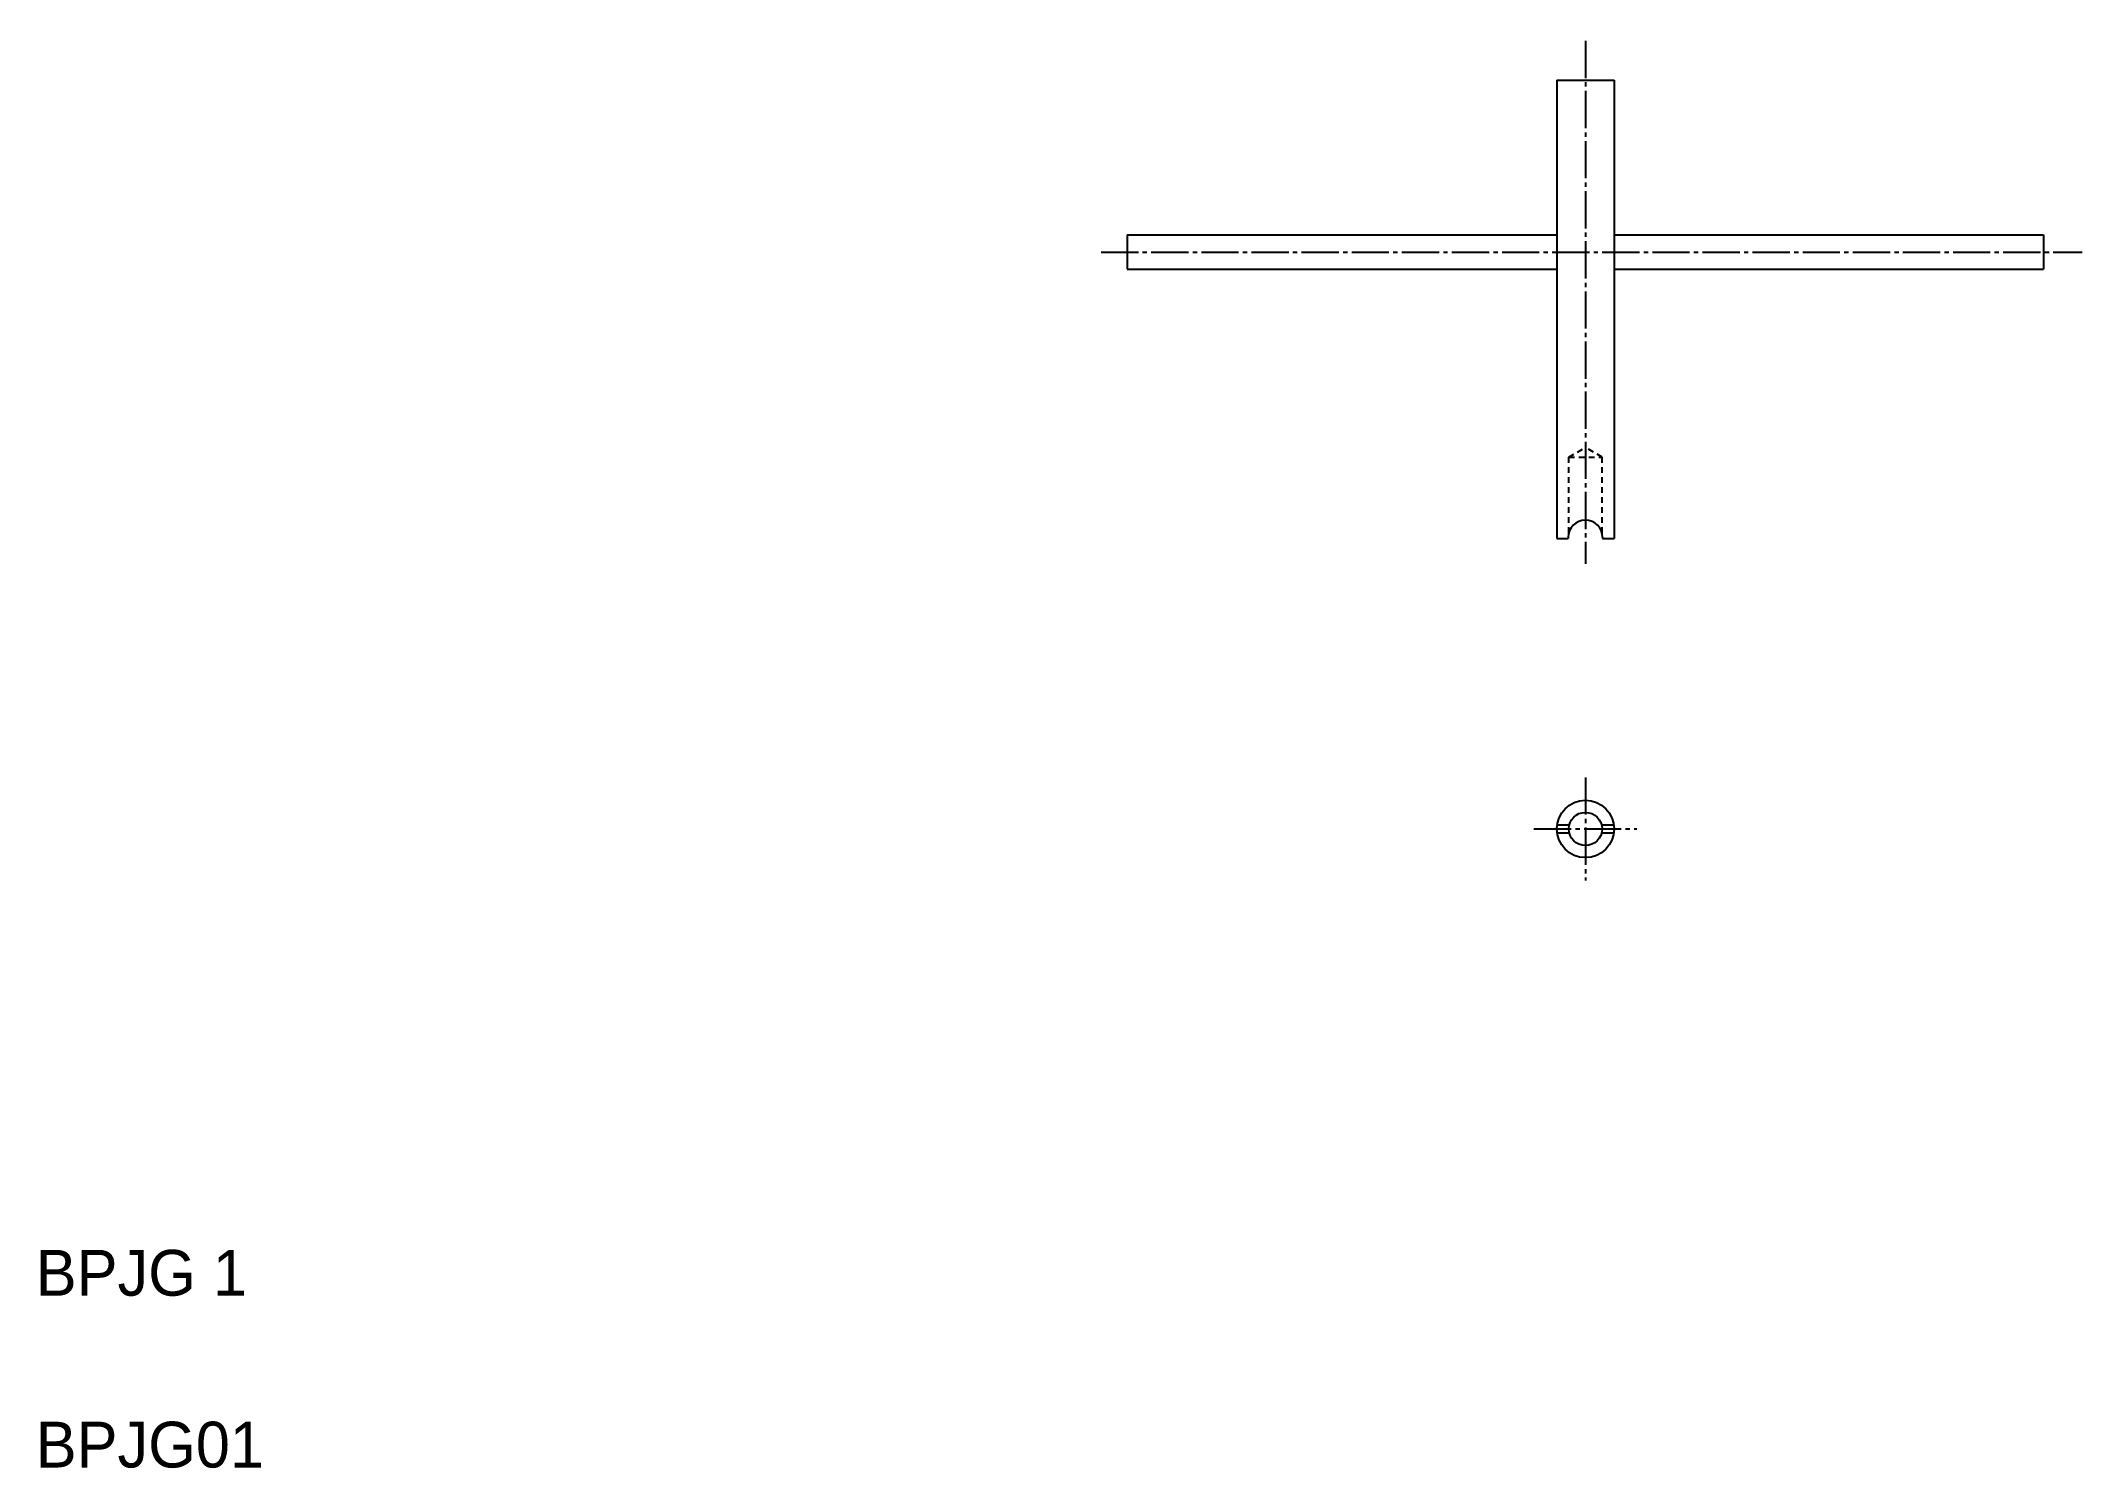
# Model space of a CAD drawing. Extents: x 10 to 189, y 10 to 135.
import ezdxf

# ---------------------------------------------------------------- set-up
doc = ezdxf.new("R2010")
doc.units = 0
doc.header["$LTSCALE"] = 0.25
doc.linetypes.add('CENTER', pattern=[17.5, 13, -1.5, 1.5, -1.5])
doc.linetypes.add('DASHED', pattern=[3.5, 2, -1.5])
doc.layers.get('0').update_dxf_attribs({"linetype": 'CONTINUOUS'})
doc.layers.add('CENTER', color=1, linetype='CENTER')

msp = doc.modelspace()

# ---------------------------------------------------------------- linework, layer by layer
for p, q in [((142.78, 131.11), (142.78, 91.11)), ((142.78, 131.11), (147.78, 131.11)), ((147.78, 131.11), (147.78, 91.11)), ((105.28, 117.61), (142.78, 117.61)), ((105.28, 117.61), (105.28, 114.61)), ((114.66, 117.61), (114.66, 117.61)), ((124.03, 117.61), (124.03, 117.61)), ((147.78, 117.61), (185.28, 117.61)), ((185.28, 117.61), (185.28, 114.61)), ((105.28, 114.61), (142.78, 114.61)), ((147.78, 114.61), (185.28, 114.61)), ((142.78, 91.11), (143.78, 91.11)), ((143.78, 91.21), (143.78, 91.11)), ((146.78, 91.21), (146.78, 91.11)), ((146.78, 91.11), (147.78, 91.11)), ((142.8, 66.1), (143.87, 66.1)), ((146.69, 66.1), (147.76, 66.1)), ((142.8, 65.4), (143.87, 65.4)), ((146.69, 65.4), (147.76, 65.4))]:
    msp.add_line(p, q)
at = {"color": 3, "linetype": 'DASHED'}
for p, q in [((143.83, 98.21), (145.28, 99.04)), ((143.83, 91.59), (143.83, 98.21)), ((143.83, 98.21), (146.73, 98.21)), ((146.73, 98.21), (145.28, 99.04)), ((146.73, 91.59), (146.73, 98.21))]:
    msp.add_line(p, q, dxfattribs=at)
for radius in [2.5, 1.45]:
    msp.add_circle((145.28, 65.75), radius)
msp.add_arc((145.28, 91.21), 1.5, 360, 180)
at = {"layer": 'CENTER', "color": 1, "linetype": 'CENTER'}
for p, q in [((145.28, 134.56), (145.28, 88.91)), ((103, 116.11), (188.64, 116.11)), ((145.28, 70.25), (145.28, 61.26)), ((140.78, 65.75), (149.78, 65.75))]:
    msp.add_line(p, q, dxfattribs=at)

# ---------------------------------------------------------------- texts
for s, p in [('BPJG 1', (10, 25)), ('BPJG01', (10, 10))]:
    msp.add_text(s, height=4).set_placement(p)

doc.saveas('drawing.dxf')
